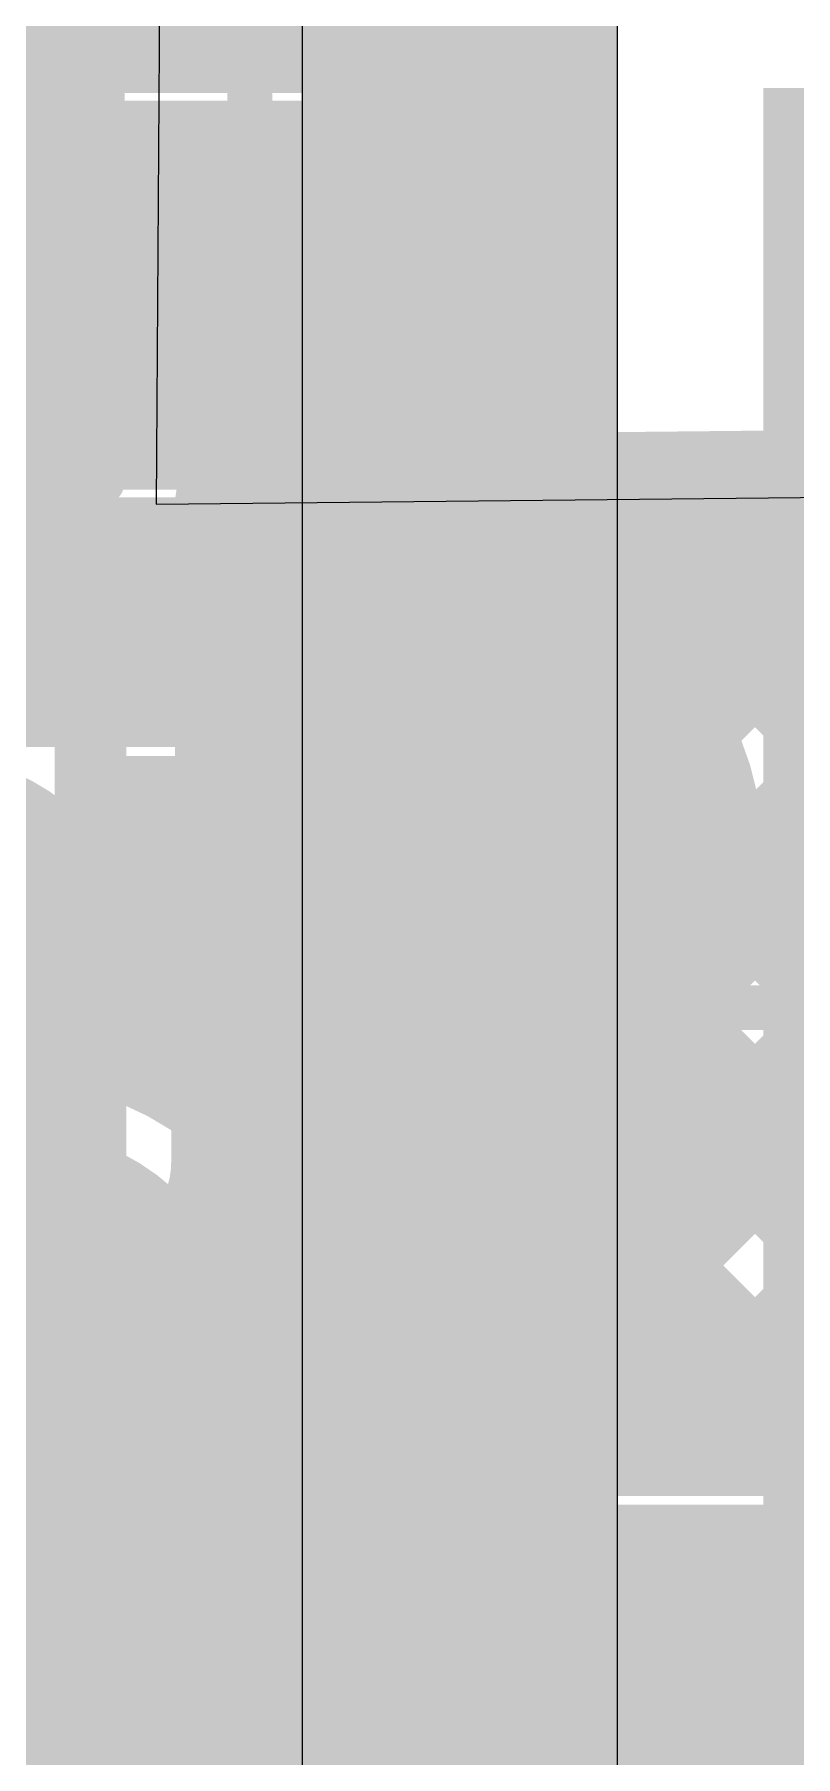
# Model space of a CAD drawing. Header units: millimetres. Extents: x 1.69 to 2.7, y 2.72 to 5.58.
# Drawn here: x 2.0268 to 2.1117, y 3.7635 to 3.9558 of the extents above; entities that cross this region are included whole.
import ezdxf

# ---------------------------------------------------------------- set-up
doc = ezdxf.new("R2010")
doc.units = ezdxf.units.MM
doc.header["$MEASUREMENT"] = 0
for name, color, linetype in [('BottomLayer', 5, 'Continuous'), ('BottomOverlay', 54, 'Continuous'), ('BottomPaste', 16, 'Continuous'), ('BottomSolder', 6, 'Continuous'), ('InternalPlane1', 76, 'Continuous'), ('InternalPlane2', 16, 'Continuous'), ('MultiLayer', 9, 'Continuous'), ('PadHoleLayer', 156, 'Continuous'), ('TopLayer', 1, 'Continuous'), ('TopOverlay', 2, 'Continuous'), ('TopPaste', 8, 'Continuous'), ('TopSolder', 216, 'Continuous'), ('ViaHoleLayer', 16, 'Continuous')]:
    doc.layers.add(name, color=color, linetype=linetype)

# ---------------------------------------------------------------- blocks, each defined once
blk = doc.blocks.new('8_UDFN_11')
at = {"layer": 'TopLayer'}
for points in [[(-0.04646, 0.02362), (-0.02658, 0.02362), (-0.04646, 0.03543), (-0.02658, 0.03543)], [(0.02658, 0.02362), (0.04646, 0.02362), (0.02658, 0.03543), (0.04646, 0.03543)], [(-0.01772, -0.03346), (0.01772, -0.03346), (-0.01772, 0.03346), (0.01772, 0.03346)], [(-0.04646, 0.00394), (-0.02658, 0.00394), (-0.04646, 0.01575), (-0.02658, 0.01575)], [(0.02658, 0.00394), (0.04646, 0.00394), (0.02658, 0.01575), (0.04646, 0.01575)], [(-0.04646, -0.01575), (-0.02658, -0.01575), (-0.04646, -0.00394), (-0.02658, -0.00394)], [(0.02658, -0.01575), (0.04646, -0.01575), (0.02658, -0.00394), (0.04646, -0.00394)], [(-0.04646, -0.03543), (-0.02658, -0.03543), (-0.04646, -0.02362), (-0.02658, -0.02362)], [(0.02658, -0.03543), (0.04646, -0.03543), (0.02658, -0.02362), (0.04646, -0.02362)]]:
    blk.add_solid(points, dxfattribs=at)
at = {"layer": 'TopOverlay'}
for points, const_width in [([(-0.04617, 0.043, 1), (-0.04783, 0.043, 1)], 0.00787), ([(-0.0498, 0.043, 1), (-0.04587, 0.043, 1)], 0.00394), ([(-0.04813, 0.043, 1), (-0.0442, 0.043, 1)], 0.00394), ([(-0.03142, 0.043, 1), (-0.02892, 0.043, 1)], 0.0025), ([(0.03858, 0.043, 1), (0.04108, 0.043, 1)], 0.0025), ([(-0.03142, -0.043, 1), (-0.02892, -0.043, 1)], 0.0025), ([(0.03858, -0.043, 1), (0.04108, -0.043, 1)], 0.0025)]:
    blk.add_lwpolyline(points, format="xyb", close=True, dxfattribs=dict(at, const_width=const_width))
at = {"layer": 'TopOverlay', "const_width": 0.005}
for points in [[(-0.03017, 0.043), (0.03983, 0.043)], [(-0.03017, -0.043), (0.03983, -0.043)]]:
    blk.add_lwpolyline(points, dxfattribs=at)
at = {"layer": 'TopPaste'}
for points in [[(-0.04646, 0.02362), (-0.02658, 0.02362), (-0.04646, 0.03543), (-0.02658, 0.03543)], [(0.02658, 0.02362), (0.04646, 0.02362), (0.02658, 0.03543), (0.04646, 0.03543)], [(-0.01772, -0.03346), (0.01772, -0.03346), (-0.01772, 0.03346), (0.01772, 0.03346)], [(-0.04646, 0.00394), (-0.02658, 0.00394), (-0.04646, 0.01575), (-0.02658, 0.01575)], [(0.02658, 0.00394), (0.04646, 0.00394), (0.02658, 0.01575), (0.04646, 0.01575)], [(-0.04646, -0.01575), (-0.02658, -0.01575), (-0.04646, -0.00394), (-0.02658, -0.00394)], [(0.02658, -0.01575), (0.04646, -0.01575), (0.02658, -0.00394), (0.04646, -0.00394)], [(-0.04646, -0.03543), (-0.02658, -0.03543), (-0.04646, -0.02362), (-0.02658, -0.02362)], [(0.02658, -0.03543), (0.04646, -0.03543), (0.02658, -0.02362), (0.04646, -0.02362)]]:
    blk.add_solid(points, dxfattribs=at)
at = {"layer": 'TopSolder'}
for points in [[(-0.05046, 0.01962), (-0.02258, 0.01962), (-0.05046, 0.03943), (-0.02258, 0.03943)], [(0.02258, 0.01962), (0.05046, 0.01962), (0.02258, 0.03943), (0.05046, 0.03943)], [(-0.02172, -0.03746), (0.02172, -0.03746), (-0.02172, 0.03746), (0.02172, 0.03746)], [(-0.05046, -0.00006), (-0.02258, -0.00006), (-0.05046, 0.01975), (-0.02258, 0.01975)], [(0.02258, -0.00006), (0.05046, -0.00006), (0.02258, 0.01975), (0.05046, 0.01975)], [(-0.05046, -0.01975), (-0.02258, -0.01975), (-0.05046, 0.00006), (-0.02258, 0.00006)], [(0.02258, -0.01975), (0.05046, -0.01975), (0.02258, 0.00006), (0.05046, 0.00006)], [(-0.05046, -0.03943), (-0.02258, -0.03943), (-0.05046, -0.01962), (-0.02258, -0.01962)], [(0.02258, -0.03943), (0.05046, -0.03943), (0.02258, -0.01962), (0.05046, -0.01962)]]:
    blk.add_solid(points, dxfattribs=at)
blk = doc.blocks.new('HTP_CON_M411H_B_15')
at = {"layer": 'BottomLayer'}
for points in [[(-0.16535, -0.03937), (-0.09449, -0.03937), (-0.16535, 0.0315), (-0.09449, 0.0315)], [(-0.21949, -0.0187), (-0.17421, -0.0187), (-0.21949, 0.02657), (-0.17421, 0.02657)]]:
    blk.add_solid(points, dxfattribs=at)
at = {"layer": 'BottomOverlay', "const_width": 0.005}
blk.add_lwpolyline([(-0.268, 0.091), (0.268, 0.091)], dxfattribs=at)
at = {"layer": 'BottomPaste'}
blk.add_solid([(-0.21949, -0.0187), (-0.17421, -0.0187), (-0.21949, 0.02657), (-0.17421, 0.02657)], dxfattribs=at)
at = {"layer": 'BottomSolder'}
for points in [[(-0.16935, -0.04337), (-0.09049, -0.04337), (-0.16935, 0.0355), (-0.09049, 0.0355)], [(-0.22349, -0.0227), (-0.17021, -0.0227), (-0.22349, 0.03057), (-0.17021, 0.03057)]]:
    blk.add_solid(points, dxfattribs=at)
at = {"layer": 'InternalPlane1', "const_width": 0.03572}
blk.add_lwpolyline([(-0.14778, -0.00394, 1), (-0.11206, -0.00394, 1)], format="xyb", close=True, dxfattribs=at)
at = {"layer": 'InternalPlane2', "const_width": 0.03572}
blk.add_lwpolyline([(-0.14778, -0.00394, 1), (-0.11206, -0.00394, 1)], format="xyb", close=True, dxfattribs=at)
at = {"layer": 'MultiLayer'}
blk.add_solid([(-0.16535, -0.03937), (-0.09449, -0.03937), (-0.16535, 0.0315), (-0.09449, 0.0315)], dxfattribs=at)
at = {"layer": 'PadHoleLayer', "const_width": 0.01772}
blk.add_lwpolyline([(-0.13878, -0.00394, 1), (-0.12106, -0.00394, 1)], format="xyb", close=True, dxfattribs=at)
at = {"layer": 'TopLayer'}
blk.add_solid([(-0.16535, -0.03937), (-0.09449, -0.03937), (-0.16535, 0.0315), (-0.09449, 0.0315)], dxfattribs=at)
at = {"layer": 'TopSolder'}
blk.add_solid([(-0.16935, -0.04337), (-0.09049, -0.04337), (-0.16935, 0.0355), (-0.09049, 0.0355)], dxfattribs=at)
blk = doc.blocks.new('AMDLA4530Q_4R7MT_B_17')
at = {"layer": 'BottomOverlay', "const_width": 0.005}
for points in [[(-0.10346, -0.05954), (-0.10346, -0.043)], [(-0.10346, -0.09452), (-0.10346, -0.05954)], [(-0.10346, -0.09452), (0, -0.09452)]]:
    blk.add_lwpolyline(points, dxfattribs=at)
at = {"layer": 'BottomOverlay', "const_width": 0.0025}
for points in [[(-0.10471, -0.05954, 1), (-0.10221, -0.05954, 1)], [(-0.10471, -0.05954, 1), (-0.10221, -0.05954, 1)], [(-0.10471, -0.09452, 1), (-0.10221, -0.09452, 1)], [(-0.10471, -0.09452, 1), (-0.10221, -0.09452, 1)]]:
    blk.add_lwpolyline(points, format="xyb", close=True, dxfattribs=at)
blk = doc.blocks.new('R___0201_B_30')
at = {"layer": 'BottomLayer'}
for points in [[(-0.01614, -0.00728), (-0.00551, -0.00728), (-0.01614, 0.00728), (-0.00551, 0.00728)], [(0.00551, -0.00728), (0.01614, -0.00728), (0.00551, 0.00728), (0.01614, 0.00728)]]:
    blk.add_solid(points, dxfattribs=at)
at = {"layer": 'BottomOverlay', "const_width": 0.005}
for points in [[(-0.019, -0.01), (-0.019, 0.01)], [(-0.019, 0.01), (0.019, 0.01)], [(0.019, -0.01), (0.019, 0.01)], [(-0.019, -0.01), (0.019, -0.01)]]:
    blk.add_lwpolyline(points, dxfattribs=at)
at = {"layer": 'BottomOverlay', "const_width": 0.0025}
for points in [[(-0.02025, 0.01, 1), (-0.01775, 0.01, 1)], [(-0.02025, 0.01, 1), (-0.01775, 0.01, 1)], [(0.01775, 0.01, 1), (0.02025, 0.01, 1)], [(0.01775, 0.01, 1), (0.02025, 0.01, 1)], [(-0.02025, -0.01, 1), (-0.01775, -0.01, 1)], [(-0.02025, -0.01, 1), (-0.01775, -0.01, 1)], [(0.01775, -0.01, 1), (0.02025, -0.01, 1)], [(0.01775, -0.01, 1), (0.02025, -0.01, 1)]]:
    blk.add_lwpolyline(points, format="xyb", close=True, dxfattribs=at)
at = {"layer": 'BottomPaste'}
for points in [[(-0.01614, -0.00728), (-0.00551, -0.00728), (-0.01614, 0.00728), (-0.00551, 0.00728)], [(0.00551, -0.00728), (0.01614, -0.00728), (0.00551, 0.00728), (0.01614, 0.00728)]]:
    blk.add_solid(points, dxfattribs=at)
at = {"layer": 'BottomSolder'}
for points in [[(-0.02014, -0.01128), (-0.00151, -0.01128), (-0.02014, 0.01128), (-0.00151, 0.01128)], [(0.00151, -0.01128), (0.02014, -0.01128), (0.00151, 0.01128), (0.02014, 0.01128)]]:
    blk.add_solid(points, dxfattribs=at)
blk = doc.blocks.new('C___0402_B_31')
at = {"layer": 'BottomLayer'}
for points in [[(-0.0275, 0.0125), (-0.0275, -0.0125), (-0.0095, 0.0125), (-0.0095, -0.0125)], [(0.0095, 0.0125), (0.0095, -0.0125), (0.0275, 0.0125), (0.0275, -0.0125)]]:
    blk.add_solid(points, dxfattribs=at)
at = {"layer": 'BottomOverlay', "const_width": 0.005}
for points in [[(-0.031, 0.016), (-0.031, -0.016)], [(-0.031, 0.016), (-0.011, 0.016)], [(0.011, 0.016), (0.031, 0.016)], [(0.031, 0.016), (0.031, -0.016)], [(-0.031, -0.016), (-0.011, -0.016)], [(0.011, -0.016), (0.031, -0.016)]]:
    blk.add_lwpolyline(points, dxfattribs=at)
at = {"layer": 'BottomOverlay', "const_width": 0.0025}
for points in [[(-0.03225, 0.016, 1), (-0.02975, 0.016, 1)], [(-0.03225, 0.016, 1), (-0.02975, 0.016, 1)], [(-0.01225, 0.016, 1), (-0.00975, 0.016, 1)], [(0.00975, 0.016, 1), (0.01225, 0.016, 1)], [(0.02975, 0.016, 1), (0.03225, 0.016, 1)], [(0.02975, 0.016, 1), (0.03225, 0.016, 1)], [(-0.03225, -0.016, 1), (-0.02975, -0.016, 1)], [(-0.03225, -0.016, 1), (-0.02975, -0.016, 1)], [(-0.01225, -0.016, 1), (-0.00975, -0.016, 1)], [(0.00975, -0.016, 1), (0.01225, -0.016, 1)], [(0.02975, -0.016, 1), (0.03225, -0.016, 1)], [(0.02975, -0.016, 1), (0.03225, -0.016, 1)]]:
    blk.add_lwpolyline(points, format="xyb", close=True, dxfattribs=at)
at = {"layer": 'BottomPaste'}
for points in [[(-0.0275, 0.0125), (-0.0275, -0.0125), (-0.0095, 0.0125), (-0.0095, -0.0125)], [(0.0095, 0.0125), (0.0095, -0.0125), (0.0275, 0.0125), (0.0275, -0.0125)]]:
    blk.add_solid(points, dxfattribs=at)
at = {"layer": 'BottomSolder'}
for points in [[(-0.02986, 0.01486), (-0.02986, -0.01486), (-0.00714, 0.01486), (-0.00714, -0.01486)], [(0.00714, 0.01486), (0.00714, -0.01486), (0.02986, 0.01486), (0.02986, -0.01486)]]:
    blk.add_solid(points, dxfattribs=at)
blk = doc.blocks.new('TEST_POINT_68')
at = {"layer": 'TopLayer', "const_width": 0.03}
blk.add_lwpolyline([(-0.015, 0, 1), (0.015, 0, 1)], format="xyb", close=True, dxfattribs=at)
at = {"layer": 'TopOverlay', "const_width": 0.00787}
for points in [[(-0.037, 0.017), (-0.017, 0.037)], [(0.017, 0.037), (-0.017, 0.037)], [(0.017, 0.037), (-0.017, 0.037)], [(0.037, 0.017), (0.017, 0.037)], [(-0.037, -0.017), (-0.037, 0.017)], [(0.037, -0.017), (0.037, 0.017)], [(-0.017, -0.037), (-0.037, -0.017)], [(0.017, -0.037), (0.037, -0.017)], [(0.017, -0.037), (-0.017, -0.037)], [(0.017, -0.037), (-0.017, -0.037)]]:
    blk.add_lwpolyline(points, dxfattribs=at)
at = {"layer": 'TopOverlay', "const_width": 0.00394}
for points in [[(-0.01897, 0.037, 1), (-0.01503, 0.037, 1)], [(-0.01897, 0.037, 1), (-0.01503, 0.037, 1)], [(-0.01897, 0.037, 1), (-0.01503, 0.037, 1)], [(0.01503, 0.037, 1), (0.01897, 0.037, 1)], [(0.01503, 0.037, 1), (0.01897, 0.037, 1)], [(0.01503, 0.037, 1), (0.01897, 0.037, 1)], [(-0.03897, 0.017, 1), (-0.03503, 0.017, 1)], [(-0.03897, 0.017, 1), (-0.03503, 0.017, 1)], [(0.03503, 0.017, 1), (0.03897, 0.017, 1)], [(0.03503, 0.017, 1), (0.03897, 0.017, 1)], [(-0.03897, -0.017, 1), (-0.03503, -0.017, 1)], [(-0.03897, -0.017, 1), (-0.03503, -0.017, 1)], [(0.03503, -0.017, 1), (0.03897, -0.017, 1)], [(0.03503, -0.017, 1), (0.03897, -0.017, 1)], [(-0.01897, -0.037, 1), (-0.01503, -0.037, 1)], [(-0.01897, -0.037, 1), (-0.01503, -0.037, 1)], [(-0.01897, -0.037, 1), (-0.01503, -0.037, 1)], [(0.01503, -0.037, 1), (0.01897, -0.037, 1)], [(0.01503, -0.037, 1), (0.01897, -0.037, 1)], [(0.01503, -0.037, 1), (0.01897, -0.037, 1)]]:
    blk.add_lwpolyline(points, format="xyb", close=True, dxfattribs=at)
at = {"layer": 'TopPaste', "const_width": 0.03}
blk.add_lwpolyline([(-0.015, 0, 1), (0.015, 0, 1)], format="xyb", close=True, dxfattribs=at)
at = {"layer": 'TopSolder', "const_width": 0.034}
blk.add_lwpolyline([(-0.017, 0, 1), (0.017, 0, 1)], format="xyb", close=True, dxfattribs=at)

msp = doc.modelspace()

# ---------------------------------------------------------------- linework, layer by layer
at = {"layer": 'BottomLayer'}
for p, q in [((2.04156, 4.10024), (2.04038, 3.90339)), ((2.04038, 3.90339), (2.26834, 3.90576))]:
    msp.add_line(p, q, dxfattribs=at)
for points, const_width in [([(2.04998, 3.90349), (2.13145, 3.90434)], 0.015), ([(2.07995, 3.89015), (2.09375, 3.90395)], 0.015), ([(2.09655, 3.87846), (2.12233, 3.90424)], 0.015), ([(2.04998, 3.88846), (2.06517, 3.90365)], 0.015), ([(2.04998, 3.87471), (2.04998, 3.90349)], 0.015), ([(2.06434, 3.90364), (2.0774, 3.89059)], 0.015), ([(2.09233, 3.90393), (2.19836, 3.79791)], 0.015), ([(2.04998, 3.88972), (2.05613, 3.88357)], 0.015), ([(2.03216, 3.88883), (2.03304, 3.88794)], 0.008), ([(2.09618, 3.8498), (2.13171, 3.88534)], 0.015), ([(2.03304, 3.82991), (2.03304, 3.88794)], 0.008), ([(2.07424, 3.86442), (2.07424, 3.88327)], 0.01), ([(2.06988, 3.79522), (2.1426, 3.86794)], 0.015), ([(2.10041, 3.86757), (2.16784, 3.80014)], 0.015), ([(2.05538, 3.86442), (2.07424, 3.86442)], 0.01), ([(2.07424, 3.86442), (2.0931, 3.86442)], 0.01), ([(2.07424, 3.84556), (2.07424, 3.86442)], 0.01), ([(2.04954, 3.82991), (2.04954, 3.85521)], 0.015), ([(2.10309, 3.80014), (2.1569, 3.85395)], 0.015), ([(2.09339, 3.84631), (2.13955, 3.80014)], 0.015), ([(2.0416, 3.79522), (2.08886, 3.84248)], 0.015), ([(2.04954, 3.83145), (2.0602, 3.84211)], 0.015), ([(2.07334, 3.83807), (2.11127, 3.80014)], 0.015), ([(2.04954, 3.83358), (2.08298, 3.80014)], 0.015), ([(2.02582, 3.82268), (2.03304, 3.82991)], 0.008), ([(2.0144, 3.82268), (2.02582, 3.82268)], 0.008), ([(2.03748, 3.81102), (2.04471, 3.81825)], 0.015), ([(2.04066, 3.81419), (2.05962, 3.79522)], 0.015), ([(2.03605, 3.79522), (2.03605, 3.80974)], 0.015), ([(2.07828, 3.80014), (2.17414, 3.80014)], 0.015), ([(2.07828, 3.79522), (2.07828, 3.80014)], 0.015), ([(2.03605, 3.79522), (2.07828, 3.79522)], 0.015)]:
    msp.add_lwpolyline(points, dxfattribs=dict(at, const_width=const_width))
for points, const_width in [([(2.09, 3.90395, 1), (2.0975, 3.90395, 1)], 0.0075), ([(2.04623, 3.90349, 1), (2.05373, 3.90349, 1)], 0.0075), ([(2.04623, 3.90349, 1), (2.05373, 3.90349, 1)], 0.0075), ([(2.06059, 3.90364, 1), (2.06809, 3.90364, 1)], 0.0075), ([(2.06142, 3.90365, 1), (2.06892, 3.90365, 1)], 0.0075), ([(2.08858, 3.90393, 1), (2.09608, 3.90393, 1)], 0.0075), ([(2.07365, 3.89059, 1), (2.08115, 3.89059, 1)], 0.0075), ([(2.04623, 3.88972, 1), (2.05373, 3.88972, 1)], 0.0075), ([(2.0762, 3.89015, 1), (2.0837, 3.89015, 1)], 0.0075), ([(2.04623, 3.88846, 1), (2.05373, 3.88846, 1)], 0.0075), ([(2.03016, 3.88883, 1), (2.03416, 3.88883, 1)], 0.004), ([(2.03104, 3.88794, 1), (2.03504, 3.88794, 1)], 0.004), ([(2.03104, 3.88794, 1), (2.03504, 3.88794, 1)], 0.004), ([(2.05238, 3.88357, 1), (2.05988, 3.88357, 1)], 0.0075), ([(2.07174, 3.88327, 1), (2.07674, 3.88327, 1)], 0.005), ([(2.0928, 3.87846, 1), (2.1003, 3.87846, 1)], 0.0075), ([(2.04623, 3.87471, 1), (2.05373, 3.87471, 1)], 0.0075), ([(2.04623, 3.87471, 1), (2.05373, 3.87471, 1)], 0.0075), ([(2.09666, 3.86757, 1), (2.10416, 3.86757, 1)], 0.0075), ([(2.06981, 3.86442, 1), (2.07867, 3.86442, 1)], 0.00886), ([(2.09685, 3.86442, 1), (2.10435, 3.86442, 1)], 0.0075), ([(2.09685, 3.86442, 1), (2.10435, 3.86442, 1)], 0.0075), ([(2.05288, 3.86442, 1), (2.05788, 3.86442, 1)], 0.005), ([(2.07174, 3.86442, 1), (2.07674, 3.86442, 1)], 0.005), ([(2.07174, 3.86442, 1), (2.07674, 3.86442, 1)], 0.005), ([(2.07174, 3.86442, 1), (2.07674, 3.86442, 1)], 0.005), ([(2.07174, 3.86442, 1), (2.07674, 3.86442, 1)], 0.005), ([(2.0906, 3.86442, 1), (2.0956, 3.86442, 1)], 0.005), ([(2.04579, 3.85521, 1), (2.05329, 3.85521, 1)], 0.0075), ([(2.04579, 3.85521, 1), (2.05329, 3.85521, 1)], 0.0075), ([(2.09243, 3.8498, 1), (2.09993, 3.8498, 1)], 0.0075), ([(2.08964, 3.84631, 1), (2.09714, 3.84631, 1)], 0.0075), ([(2.07174, 3.84556, 1), (2.07674, 3.84556, 1)], 0.005), ([(2.08511, 3.84248, 1), (2.09261, 3.84248, 1)], 0.0075), ([(2.05645, 3.84211, 1), (2.06395, 3.84211, 1)], 0.0075), ([(2.06959, 3.83807, 1), (2.07709, 3.83807, 1)], 0.0075), ([(2.04579, 3.83358, 1), (2.05329, 3.83358, 1)], 0.0075), ([(2.04579, 3.83145, 1), (2.05329, 3.83145, 1)], 0.0075), ([(2.04579, 3.82991, 1), (2.05329, 3.82991, 1)], 0.0075), ([(2.04579, 3.82991, 1), (2.05329, 3.82991, 1)], 0.0075), ([(2.04579, 3.82991, 1), (2.05329, 3.82991, 1)], 0.0075), ([(2.03104, 3.82991, 1), (2.03504, 3.82991, 1)], 0.004), ([(2.03104, 3.82991, 1), (2.03504, 3.82991, 1)], 0.004), ([(2.02382, 3.82268, 1), (2.02782, 3.82268, 1)], 0.004), ([(2.02382, 3.82268, 1), (2.02782, 3.82268, 1)], 0.004), ([(2.04096, 3.81825, 1), (2.04846, 3.81825, 1)], 0.0075), ([(2.04096, 3.81825, 1), (2.04846, 3.81825, 1)], 0.0075), ([(2.04096, 3.81825, 1), (2.04846, 3.81825, 1)], 0.0075), ([(2.03691, 3.81419, 1), (2.04441, 3.81419, 1)], 0.0075), ([(2.0323, 3.80974, 1), (2.0398, 3.80974, 1)], 0.0075), ([(2.03373, 3.81102, 1), (2.04123, 3.81102, 1)], 0.0075), ([(2.07453, 3.80014, 1), (2.08203, 3.80014, 1)], 0.0075), ([(2.07453, 3.80014, 1), (2.08203, 3.80014, 1)], 0.0075), ([(2.07923, 3.80014, 1), (2.08673, 3.80014, 1)], 0.0075), ([(2.09934, 3.80014, 1), (2.10684, 3.80014, 1)], 0.0075), ([(2.10752, 3.80014, 1), (2.11502, 3.80014, 1)], 0.0075), ([(2.0323, 3.79522, 1), (2.0398, 3.79522, 1)], 0.0075), ([(2.0323, 3.79522, 1), (2.0398, 3.79522, 1)], 0.0075), ([(2.03785, 3.79522, 1), (2.04535, 3.79522, 1)], 0.0075), ([(2.05587, 3.79522, 1), (2.06337, 3.79522, 1)], 0.0075), ([(2.06613, 3.79522, 1), (2.07363, 3.79522, 1)], 0.0075), ([(2.07453, 3.79522, 1), (2.08203, 3.79522, 1)], 0.0075), ([(2.07453, 3.79522, 1), (2.08203, 3.79522, 1)], 0.0075)]:
    msp.add_lwpolyline(points, format="xyb", close=True, dxfattribs=dict(at, const_width=const_width))
at = {"layer": 'BottomLayer', "const_width": 0.015}
for points in [[(2.04998, 3.87471, -0.817065), (2.1006, 3.86442)], [(2.1006, 3.86442, -0.835744), (2.04954, 3.85521)], [(2.04954, 3.82991, -0.198912), (2.04471, 3.81825)], [(2.04954, 3.82991, -0.198912), (2.04471, 3.81825)]]:
    msp.add_lwpolyline(points, format="xyb", dxfattribs=at)
at = {"layer": 'BottomLayer'}
for points in [[(2.00259, 3.99749), (2.00259, 3.94552), (2.03172, 3.99749), (2.03172, 3.94552)], [(2.00967, 3.93489), (2.00967, 3.90812), (2.03251, 3.93489), (2.03251, 3.90812)]]:
    msp.add_solid(points, dxfattribs=at)
at = {"layer": 'InternalPlane1'}
for p, q in [((2.05666, 4.21785), (2.05666, 3.703)), ((2.09183, 3.71028), (2.09183, 4.1754))]:
    msp.add_line(p, q, dxfattribs=at)
at = {"layer": 'InternalPlane1', "const_width": 0.035}
msp.add_lwpolyline([(2.07424, 3.703), (2.07424, 4.21785)], dxfattribs=at)
at = {"layer": 'InternalPlane1', "const_width": 0.02391}
for points in [[(2.06229, 3.86442, 1), (2.08619, 3.86442, 1)], [(2.00323, 3.85142, 1), (2.02714, 3.85142, 1)], [(2.00245, 3.82268, 1), (2.02635, 3.82268, 1)]]:
    msp.add_lwpolyline(points, format="xyb", close=True, dxfattribs=at)
at = {"layer": 'InternalPlane2', "const_width": 0.02391}
for points in [[(2.00323, 3.85142, 1), (2.02714, 3.85142, 1)], [(2.00245, 3.82268, 1), (2.02635, 3.82268, 1)]]:
    msp.add_lwpolyline(points, format="xyb", close=True, dxfattribs=at)
at = {"layer": 'MultiLayer', "const_width": 0.00886}
msp.add_lwpolyline([(2.06981, 3.86442, 1), (2.07867, 3.86442, 1)], format="xyb", close=True, dxfattribs=at)
at = {"layer": 'TopLayer'}
for points, const_width in [([(2.07424, 3.86442), (2.07424, 3.8902)], 0.008), ([(2.03605, 3.85598), (2.03605, 3.86775)], 0.015), ([(2.03615, 3.86775), (2.0481, 3.86775)], 0.015), ([(2.03615, 3.86775), (2.0481, 3.86775)], 0.015), ([(2.04366, 3.86775), (2.0479, 3.86351)], 0.015), ([(2.05538, 3.86442), (2.07424, 3.86442)], 0.01), ([(2.07424, 3.84556), (2.07424, 3.86442)], 0.01), ([(2.03605, 3.84625), (2.04851, 3.8587)], 0.015), ([(2.0956, 3.80014), (2.0956, 3.84897)], 0.015), ([(2.03609, 3.84704), (2.0401, 3.84303)], 0.015), ([(2.09339, 3.84631), (2.0956, 3.8441)], 0.015), ([(2.06239, 3.81602), (2.08886, 3.84248)], 0.015), ([(2.05252, 3.83443), (2.0602, 3.84211)], 0.015), ([(2.07334, 3.83807), (2.0956, 3.81581)], 0.015), ([(2.0144, 3.82268), (2.02485, 3.82268)], 0.022), ([(2.06014, 3.82298), (2.08298, 3.80014)], 0.015), ([(2.07643, 3.80177), (2.0956, 3.82094)], 0.015), ([(2.06245, 3.81575), (2.07828, 3.79992)], 0.015), ([(2.0398, 3.77465), (2.0398, 3.80774)], 0.022), ([(2.07828, 3.80014), (2.0956, 3.80014)], 0.015)]:
    msp.add_lwpolyline(points, dxfattribs=dict(at, const_width=const_width))
for points, const_width in [([(2.07224, 3.8902, 1), (2.07624, 3.8902, 1)], 0.004), ([(2.0323, 3.86775, 1), (2.0398, 3.86775, 1)], 0.0075), ([(2.0324, 3.86775, 1), (2.0399, 3.86775, 1)], 0.0075), ([(2.0324, 3.86775, 1), (2.0399, 3.86775, 1)], 0.0075), ([(2.03991, 3.86775, 1), (2.04741, 3.86775, 1)], 0.0075), ([(2.04435, 3.86775, 1), (2.05185, 3.86775, 1)], 0.0075), ([(2.04435, 3.86775, 1), (2.05185, 3.86775, 1)], 0.0075), ([(2.04435, 3.86775, 1), (2.05185, 3.86775, 1)], 0.0075), ([(2.06981, 3.86442, 1), (2.07867, 3.86442, 1)], 0.00886), ([(2.04415, 3.86351, 1), (2.05165, 3.86351, 1)], 0.0075), ([(2.05288, 3.86442, 1), (2.05788, 3.86442, 1)], 0.005), ([(2.07174, 3.86442, 1), (2.07674, 3.86442, 1)], 0.005), ([(2.07174, 3.86442, 1), (2.07674, 3.86442, 1)], 0.005), ([(2.07224, 3.86442, 1), (2.07624, 3.86442, 1)], 0.004), ([(2.04476, 3.8587, 1), (2.05226, 3.8587, 1)], 0.0075), ([(2.0323, 3.85598, 1), (2.0398, 3.85598, 1)], 0.0075), ([(2.0323, 3.85598, 1), (2.0398, 3.85598, 1)], 0.0075), ([(2.03279, 3.85142, 1), (2.04029, 3.85142, 1)], 0.0075), ([(2.03279, 3.85142, 1), (2.04029, 3.85142, 1)], 0.0075), ([(2.09185, 3.84897, 1), (2.09935, 3.84897, 1)], 0.0075), ([(2.09185, 3.84897, 1), (2.09935, 3.84897, 1)], 0.0075), ([(2.0323, 3.84687, 1), (2.0398, 3.84687, 1)], 0.0075), ([(2.0323, 3.84625, 1), (2.0398, 3.84625, 1)], 0.0075), ([(2.03234, 3.84704, 1), (2.03984, 3.84704, 1)], 0.0075), ([(2.08964, 3.84631, 1), (2.09714, 3.84631, 1)], 0.0075), ([(2.0323, 3.84452, 1), (2.0398, 3.84452, 1)], 0.0075), ([(2.03635, 3.84303, 1), (2.04385, 3.84303, 1)], 0.0075), ([(2.07174, 3.84556, 1), (2.07674, 3.84556, 1)], 0.005), ([(2.08511, 3.84248, 1), (2.09261, 3.84248, 1)], 0.0075), ([(2.09185, 3.8441, 1), (2.09935, 3.8441, 1)], 0.0075), ([(2.05645, 3.84211, 1), (2.06395, 3.84211, 1)], 0.0075), ([(2.06959, 3.83807, 1), (2.07709, 3.83807, 1)], 0.0075), ([(2.04877, 3.83443, 1), (2.05627, 3.83443, 1)], 0.0075), ([(2.01935, 3.82268, 1), (2.03035, 3.82268, 1)], 0.011), ([(2.01935, 3.82268, 1), (2.03035, 3.82268, 1)], 0.011), ([(2.05639, 3.82298, 1), (2.06389, 3.82298, 1)], 0.0075), ([(2.09185, 3.82094, 1), (2.09935, 3.82094, 1)], 0.0075), ([(2.05864, 3.81602, 1), (2.06614, 3.81602, 1)], 0.0075), ([(2.0587, 3.81575, 1), (2.0662, 3.81575, 1)], 0.0075), ([(2.0587, 3.81575, 1), (2.0662, 3.81575, 1)], 0.0075), ([(2.09185, 3.81581, 1), (2.09935, 3.81581, 1)], 0.0075), ([(2.0343, 3.80774, 1), (2.0453, 3.80774, 1)], 0.011), ([(2.0343, 3.80774, 1), (2.0453, 3.80774, 1)], 0.011), ([(2.07268, 3.80177, 1), (2.08018, 3.80177, 1)], 0.0075), ([(2.07453, 3.80014, 1), (2.08203, 3.80014, 1)], 0.0075), ([(2.07923, 3.80014, 1), (2.08673, 3.80014, 1)], 0.0075), ([(2.09185, 3.80014, 1), (2.09935, 3.80014, 1)], 0.0075), ([(2.09185, 3.80014, 1), (2.09935, 3.80014, 1)], 0.0075), ([(2.07453, 3.79992, 1), (2.08203, 3.79992, 1)], 0.0075), ([(2.03646, 3.77987, 1), (2.04746, 3.77987, 1)], 0.011), ([(2.0343, 3.77465, 1), (2.0453, 3.77465, 1)], 0.011), ([(2.0343, 3.77465, 1), (2.0453, 3.77465, 1)], 0.011)]:
    msp.add_lwpolyline(points, format="xyb", close=True, dxfattribs=dict(at, const_width=const_width))
for points, const_width in [([(2.0956, 3.84897, -0.777083), (2.0481, 3.86775)], 0.015), ([(2.03605, 3.85598, -0.053827), (2.03654, 3.85142)], 0.015), ([(2.03654, 3.85142, -0.053827), (2.03605, 3.84687)], 0.015), ([(2.03605, 3.84452, -0.272796), (2.06245, 3.81575)], 0.015), ([(2.02485, 3.82268, -0.414214), (2.0398, 3.80774)], 0.022), ([(2.04196, 3.77987, -0.198912), (2.0398, 3.77465)], 0.022)]:
    msp.add_lwpolyline(points, format="xyb", dxfattribs=dict(at, const_width=const_width))
for points in [[(2.1081, 3.94985), (2.1081, 3.72938), (2.14629, 3.94985), (2.14629, 3.72938)], [(2.1081, 3.94985), (2.1081, 3.92505), (2.30613, 3.94985), (2.30613, 3.92505)]]:
    msp.add_solid(points, dxfattribs=at)
at = {"layer": 'ViaHoleLayer', "const_width": 0.00591}
msp.add_lwpolyline([(2.07129, 3.86442, 1), (2.07719, 3.86442, 1)], format="xyb", close=True, dxfattribs=at)

# ---------------------------------------------------------------- block references
for name, p, rotation in [('AMDLA4530Q_4R7MT_B_17', (2.15428, 4.00272), 360), ('8_UDFN_11', (2.04471, 3.92672), 90), ('C___0402_B_31', (2.01834, 3.93685), 90), ('R___0201_B_30', (2.02134, 3.88883), 360), ('HTP_CON_M411H_B_15', (2.25613, 3.75615), 360), ('TEST_POINT_68', (2.0398, 3.77465), 270)]:
    msp.add_blockref(name, p, dxfattribs=dict(rotation=rotation))

doc.saveas('drawing.dxf')
